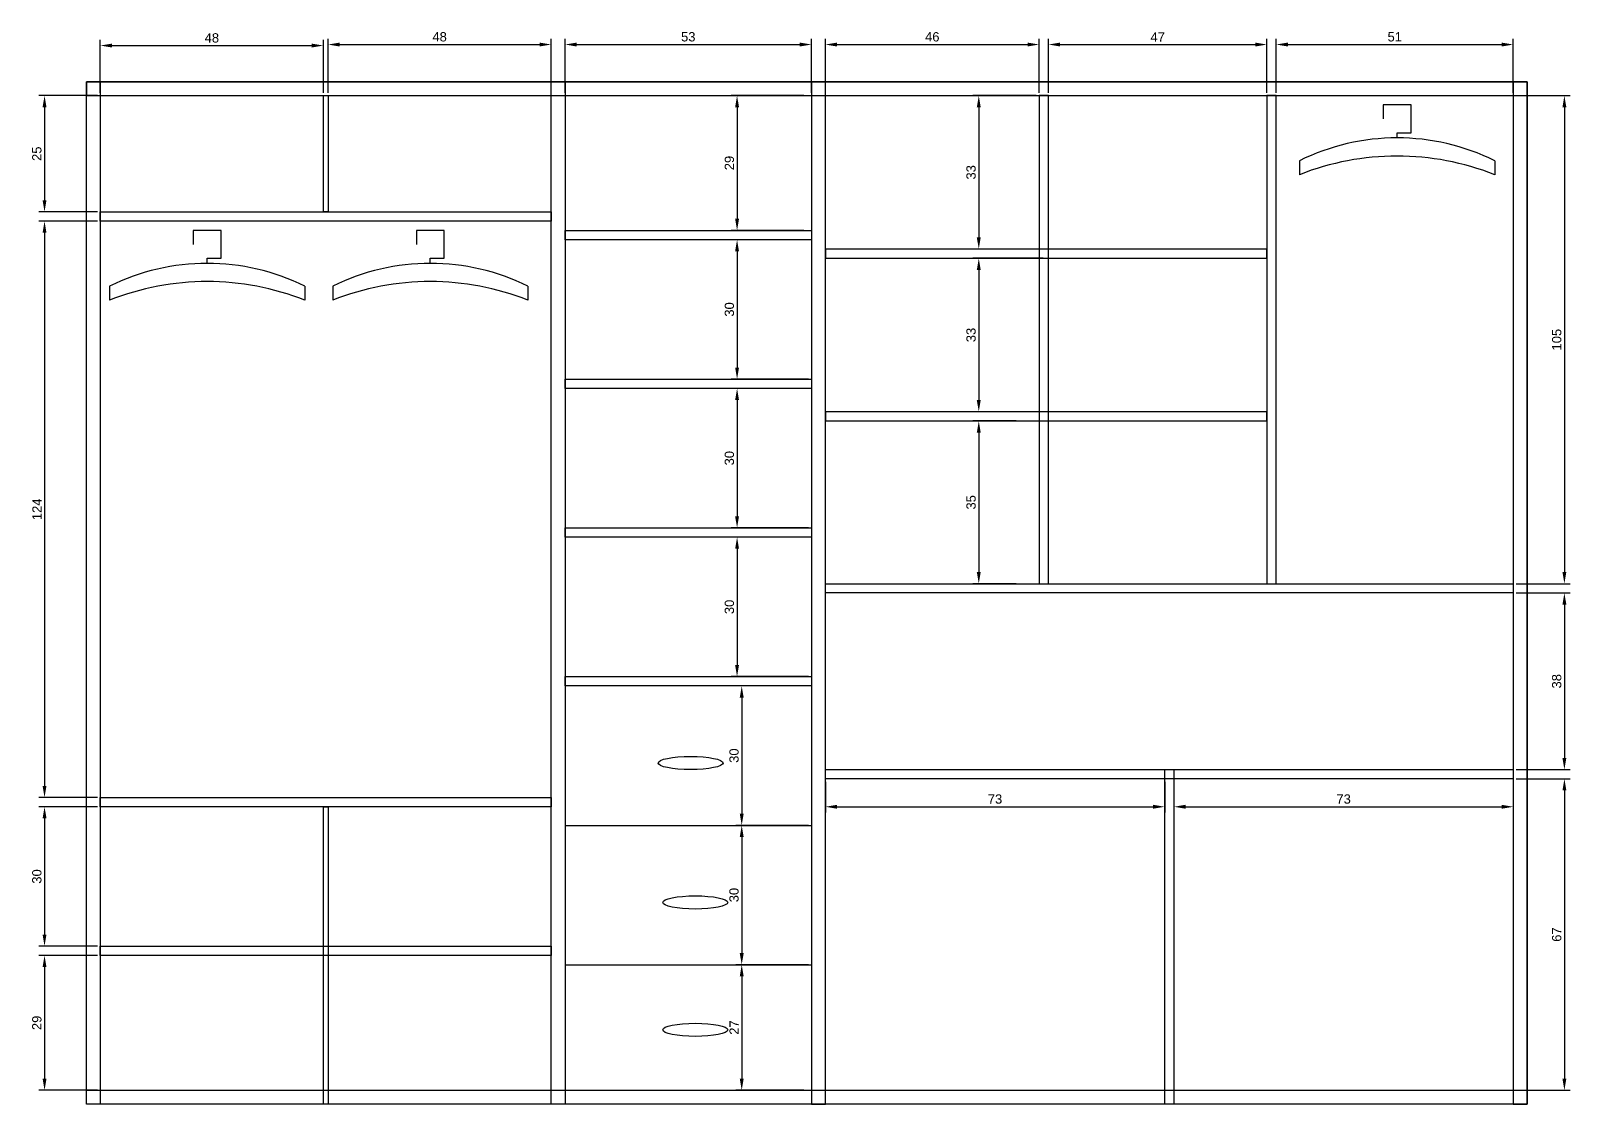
# Model space of a CAD drawing. Header units: millimetres. Extents: x -12 to 319, y 0 to 231.
import ezdxf

# ---------------------------------------------------------------- set-up
doc = ezdxf.new("R2010")
doc.units = ezdxf.units.MM
doc.styles.get("Standard").update_dxf_attribs({"font": 'arial.ttf', "height": 2})
doc.dimstyles.new('ISO-25', dxfattribs={"dimtxt": 2.5, "dimasz": 2.5, "dimexe": 1.25, "dimexo": 0.625, "dimtad": 1, "dimtxsty": 'Standard', "dimcen": 2.5, "dimadec": 0, "dimazin": 0, "dimtfac": 1, "dimtmove": 0, "dimatfit": 3, "dimfxl": 1, "dimarcsym": 0})

# ---------------------------------------------------------------- blocks, each defined once
blk = doc.blocks.new('*D1')
at = {"color": 0, "lineweight": -2}
for p, q in [((3, 217.62), (3, 229.03)), ((51, 217.62), (51, 229.03)), ((5.5, 227.78), (48.5, 227.78))]:
    blk.add_line(p, q, dxfattribs=at)
at = {"color": 0}
for points in [[(5.5, 228.19), (5.5, 227.36), (3, 227.78)], [(48.5, 227.36), (48.5, 228.19), (51, 227.78)]]:
    blk.add_solid(points, dxfattribs=at)
at = {"layer": 'Defpoints', "color": 0}
for p in [(51, 227.78), (3, 217), (51, 217)]:
    blk.add_point(p, dxfattribs=at)
at = {"color": 0, "insert": (27, 229.42), "char_height": 2, "attachment_point": 5}
blk.add_mtext('48', dxfattribs=at)
blk = doc.blocks.new('*D2')
at = {"color": 0, "lineweight": -2}
for p, q in [((52, 217.62), (52, 229.25)), ((100, 217.62), (100, 229.25)), ((54.5, 228), (97.5, 228))]:
    blk.add_line(p, q, dxfattribs=at)
at = {"color": 0}
for points in [[(54.5, 228.42), (54.5, 227.58), (52, 228)], [(97.5, 227.58), (97.5, 228.42), (100, 228)]]:
    blk.add_solid(points, dxfattribs=at)
at = {"layer": 'Defpoints', "color": 0}
for p in [(100, 228), (52, 217), (100, 217)]:
    blk.add_point(p, dxfattribs=at)
at = {"color": 0, "insert": (76, 229.65), "char_height": 2, "attachment_point": 5}
blk.add_mtext('48', dxfattribs=at)
blk = doc.blocks.new('*D3')
at = {"color": 0, "lineweight": -2}
for p, q in [((103, 217.62), (103, 229.25)), ((156, 217.62), (156, 229.25)), ((105.5, 228), (153.5, 228))]:
    blk.add_line(p, q, dxfattribs=at)
at = {"color": 0}
for points in [[(105.5, 228.42), (105.5, 227.58), (103, 228)], [(153.5, 227.58), (153.5, 228.42), (156, 228)]]:
    blk.add_solid(points, dxfattribs=at)
at = {"layer": 'Defpoints', "color": 0}
for p in [(156, 228), (103, 217), (156, 217)]:
    blk.add_point(p, dxfattribs=at)
at = {"color": 0, "insert": (129.5, 229.65), "char_height": 2, "attachment_point": 5}
blk.add_mtext('53', dxfattribs=at)
blk = doc.blocks.new('*D4')
at = {"color": 0, "lineweight": -2}
for p, q in [((159, 217.62), (159, 229.25)), ((205, 217.62), (205, 229.25)), ((161.5, 228), (202.5, 228))]:
    blk.add_line(p, q, dxfattribs=at)
at = {"color": 0}
for points in [[(161.5, 228.42), (161.5, 227.58), (159, 228)], [(202.5, 227.58), (202.5, 228.42), (205, 228)]]:
    blk.add_solid(points, dxfattribs=at)
at = {"layer": 'Defpoints', "color": 0}
for p in [(205, 228), (159, 217), (205, 217)]:
    blk.add_point(p, dxfattribs=at)
at = {"color": 0, "insert": (182, 229.65), "char_height": 2, "attachment_point": 5}
blk.add_mtext('46', dxfattribs=at)
blk = doc.blocks.new('*D5')
at = {"color": 0, "lineweight": -2}
for p, q in [((207, 217.62), (207, 229.25)), ((254, 217.62), (254, 229.25)), ((209.5, 228), (251.5, 228))]:
    blk.add_line(p, q, dxfattribs=at)
at = {"color": 0}
for points in [[(209.5, 228.42), (209.5, 227.58), (207, 228)], [(251.5, 227.58), (251.5, 228.42), (254, 228)]]:
    blk.add_solid(points, dxfattribs=at)
at = {"layer": 'Defpoints', "color": 0}
for p in [(254, 228), (207, 217), (254, 217)]:
    blk.add_point(p, dxfattribs=at)
at = {"color": 0, "insert": (230.5, 229.62), "char_height": 2, "attachment_point": 5}
blk.add_mtext('47', dxfattribs=at)
blk = doc.blocks.new('*D6')
at = {"color": 0, "lineweight": -2}
for p, q in [((256, 217.62), (256, 229.25)), ((307, 217.62), (307, 229.25)), ((258.5, 228), (304.5, 228))]:
    blk.add_line(p, q, dxfattribs=at)
at = {"color": 0}
for points in [[(258.5, 228.42), (258.5, 227.58), (256, 228)], [(304.5, 227.58), (304.5, 228.42), (307, 228)]]:
    blk.add_solid(points, dxfattribs=at)
at = {"layer": 'Defpoints', "color": 0}
for p in [(307, 228), (256, 217), (307, 217)]:
    blk.add_point(p, dxfattribs=at)
at = {"color": 0, "insert": (281.5, 229.65), "char_height": 2, "attachment_point": 5}
blk.add_mtext('51', dxfattribs=at)
blk = doc.blocks.new('*D7')
at = {"color": 0, "lineweight": -2}
for p, q in [((2.38, 217), (-10.25, 217)), ((-9, 214.5), (-9, 194.5)), ((2.38, 192), (-10.25, 192))]:
    blk.add_line(p, q, dxfattribs=at)
at = {"color": 0}
for points in [[(-8.58, 214.5), (-9.42, 214.5), (-9, 217)], [(-9.42, 194.5), (-8.58, 194.5), (-9, 192)]]:
    blk.add_solid(points, dxfattribs=at)
at = {"layer": 'Defpoints', "color": 0}
for p in [(3, 217), (-9, 192), (3, 192)]:
    blk.add_point(p, dxfattribs=at)
at = {"color": 0, "insert": (-10.65, 204.5), "char_height": 2, "attachment_point": 5, "rotation": 90}
blk.add_mtext('25', dxfattribs=at)
blk = doc.blocks.new('*D8')
at = {"color": 0, "lineweight": -2}
for p, q in [((2.38, 190), (-10.25, 190)), ((-9, 187.5), (-9, 68.5)), ((2.38, 66), (-10.25, 66))]:
    blk.add_line(p, q, dxfattribs=at)
at = {"color": 0}
for points in [[(-8.58, 187.5), (-9.42, 187.5), (-9, 190)], [(-9.42, 68.5), (-8.58, 68.5), (-9, 66)]]:
    blk.add_solid(points, dxfattribs=at)
at = {"layer": 'Defpoints', "color": 0}
for p in [(3, 190), (-9, 66), (3, 66)]:
    blk.add_point(p, dxfattribs=at)
at = {"color": 0, "insert": (-10.63, 128), "char_height": 2, "attachment_point": 5, "rotation": 90}
blk.add_mtext('124', dxfattribs=at)
blk = doc.blocks.new('*D9')
at = {"color": 0, "lineweight": -2}
for p, q in [((2.38, 64), (-10.25, 64)), ((-9, 61.5), (-9, 36.5)), ((2.38, 34), (-10.25, 34))]:
    blk.add_line(p, q, dxfattribs=at)
at = {"color": 0}
for points in [[(-8.58, 61.5), (-9.42, 61.5), (-9, 64)], [(-9.42, 36.5), (-8.58, 36.5), (-9, 34)]]:
    blk.add_solid(points, dxfattribs=at)
at = {"layer": 'Defpoints', "color": 0}
for p in [(3, 64), (-9, 34), (3, 34)]:
    blk.add_point(p, dxfattribs=at)
at = {"color": 0, "insert": (-10.65, 49), "char_height": 2, "attachment_point": 5, "rotation": 90}
blk.add_mtext('30', dxfattribs=at)
blk = doc.blocks.new('*D10')
at = {"color": 0, "lineweight": -2}
for p, q in [((2.38, 32), (-10.25, 32)), ((-9, 29.5), (-9, 5.5)), ((2.38, 3), (-10.25, 3))]:
    blk.add_line(p, q, dxfattribs=at)
at = {"color": 0}
for points in [[(-8.58, 29.5), (-9.42, 29.5), (-9, 32)], [(-9.42, 5.5), (-8.58, 5.5), (-9, 3)]]:
    blk.add_solid(points, dxfattribs=at)
at = {"layer": 'Defpoints', "color": 0}
for p in [(3, 32), (-9, 3), (3, 3)]:
    blk.add_point(p, dxfattribs=at)
at = {"color": 0, "insert": (-10.65, 17.5), "char_height": 2, "attachment_point": 5, "rotation": 90}
blk.add_mtext('29', dxfattribs=at)
blk = doc.blocks.new('*D11')
at = {"color": 0, "lineweight": -2}
for p, q in [((307.62, 217), (319.25, 217)), ((318, 214.5), (318, 114.5)), ((307.62, 112), (319.25, 112))]:
    blk.add_line(p, q, dxfattribs=at)
at = {"color": 0}
for points in [[(318.42, 214.5), (317.58, 214.5), (318, 217)], [(317.58, 114.5), (318.42, 114.5), (318, 112)]]:
    blk.add_solid(points, dxfattribs=at)
at = {"layer": 'Defpoints', "color": 0}
for p in [(307, 217), (307, 112), (318, 112)]:
    blk.add_point(p, dxfattribs=at)
at = {"color": 0, "insert": (316.35, 164.5), "char_height": 2, "attachment_point": 5, "rotation": 90}
blk.add_mtext('105', dxfattribs=at)
blk = doc.blocks.new('*D12')
at = {"color": 0, "lineweight": -2}
for p, q in [((307.62, 110), (319.25, 110)), ((318, 107.5), (318, 74.5)), ((307.62, 72), (319.25, 72))]:
    blk.add_line(p, q, dxfattribs=at)
at = {"color": 0}
for points in [[(318.42, 107.5), (317.58, 107.5), (318, 110)], [(317.58, 74.5), (318.42, 74.5), (318, 72)]]:
    blk.add_solid(points, dxfattribs=at)
at = {"layer": 'Defpoints', "color": 0}
for p in [(307, 110), (307, 72), (318, 72)]:
    blk.add_point(p, dxfattribs=at)
at = {"color": 0, "insert": (316.35, 91), "char_height": 2, "attachment_point": 5, "rotation": 90}
blk.add_mtext('38', dxfattribs=at)
blk = doc.blocks.new('*D13')
at = {"color": 0, "lineweight": -2}
for p, q in [((307.62, 70), (319.25, 70)), ((318, 67.5), (318, 5.5)), ((307.62, 3), (319.25, 3))]:
    blk.add_line(p, q, dxfattribs=at)
at = {"color": 0}
for points in [[(318.42, 67.5), (317.58, 67.5), (318, 70)], [(317.58, 5.5), (318.42, 5.5), (318, 3)]]:
    blk.add_solid(points, dxfattribs=at)
at = {"layer": 'Defpoints', "color": 0}
for p in [(307, 70), (307, 3), (318, 3)]:
    blk.add_point(p, dxfattribs=at)
at = {"color": 0, "insert": (316.35, 36.5), "char_height": 2, "attachment_point": 5, "rotation": 90}
blk.add_mtext('67', dxfattribs=at)
blk = doc.blocks.new('*D16')
at = {"color": 0, "lineweight": -2}
for p, q in [((200.02, 147), (190.75, 147)), ((192, 144.5), (192, 114.5)), ((200.02, 112), (190.75, 112))]:
    blk.add_line(p, q, dxfattribs=at)
at = {"color": 0}
for points in [[(192.42, 144.5), (191.58, 144.5), (192, 147)], [(191.58, 114.5), (192.42, 114.5), (192, 112)]]:
    blk.add_solid(points, dxfattribs=at)
at = {"layer": 'Defpoints', "color": 0}
for p in [(200.64, 147), (192, 112), (200.64, 112)]:
    blk.add_point(p, dxfattribs=at)
at = {"color": 0, "insert": (190.35, 129.5), "char_height": 2, "attachment_point": 5, "rotation": 90}
blk.add_mtext('35', dxfattribs=at)
blk = doc.blocks.new('*D17')
at = {"color": 0, "lineweight": -2}
for p, q in [((205.88, 182), (190.75, 182)), ((192, 179.5), (192, 151.5)), ((205.88, 149), (190.75, 149))]:
    blk.add_line(p, q, dxfattribs=at)
at = {"color": 0}
for points in [[(192.42, 179.5), (191.58, 179.5), (192, 182)], [(191.58, 151.5), (192.42, 151.5), (192, 149)]]:
    blk.add_solid(points, dxfattribs=at)
at = {"layer": 'Defpoints', "color": 0}
for p in [(206.5, 182), (192, 149), (206.5, 149)]:
    blk.add_point(p, dxfattribs=at)
at = {"color": 0, "insert": (190.35, 165.5), "char_height": 2, "attachment_point": 5, "rotation": 90}
blk.add_mtext('33', dxfattribs=at)
blk = doc.blocks.new('*D18')
at = {"color": 0, "lineweight": -2}
for p, q in [((204.38, 217), (190.75, 217)), ((192, 214.5), (192, 186.5)), ((204.38, 184), (190.75, 184))]:
    blk.add_line(p, q, dxfattribs=at)
at = {"color": 0}
for points in [[(192.42, 214.5), (191.58, 214.5), (192, 217)], [(191.58, 186.5), (192.42, 186.5), (192, 184)]]:
    blk.add_solid(points, dxfattribs=at)
at = {"layer": 'Defpoints', "color": 0}
for p in [(205, 217), (192, 184), (205, 184)]:
    blk.add_point(p, dxfattribs=at)
at = {"color": 0, "insert": (190.35, 200.5), "char_height": 2, "attachment_point": 5, "rotation": 90}
blk.add_mtext('33', dxfattribs=at)
blk = doc.blocks.new('*D19')
at = {"color": 0, "lineweight": -2}
for p, q in [((154.38, 217), (138.75, 217)), ((140, 214.5), (140, 190.5)), ((154.38, 188), (138.75, 188))]:
    blk.add_line(p, q, dxfattribs=at)
at = {"color": 0}
for points in [[(140.42, 214.5), (139.58, 214.5), (140, 217)], [(139.58, 190.5), (140.42, 190.5), (140, 188)]]:
    blk.add_solid(points, dxfattribs=at)
at = {"layer": 'Defpoints', "color": 0}
for p in [(155, 217), (140, 188), (155, 188)]:
    blk.add_point(p, dxfattribs=at)
at = {"color": 0, "insert": (138.35, 202.5), "char_height": 2, "attachment_point": 5, "rotation": 90}
blk.add_mtext('29', dxfattribs=at)
blk = doc.blocks.new('*D20')
at = {"color": 0, "lineweight": -2}
for p, q in [((155.38, 186), (138.75, 186)), ((140, 183.5), (140, 158.5)), ((155.38, 156), (138.75, 156))]:
    blk.add_line(p, q, dxfattribs=at)
at = {"color": 0}
for points in [[(140.42, 183.5), (139.58, 183.5), (140, 186)], [(139.58, 158.5), (140.42, 158.5), (140, 156)]]:
    blk.add_solid(points, dxfattribs=at)
at = {"layer": 'Defpoints', "color": 0}
for p in [(156, 186), (140, 156), (156, 156)]:
    blk.add_point(p, dxfattribs=at)
at = {"color": 0, "insert": (138.35, 171), "char_height": 2, "attachment_point": 5, "rotation": 90}
blk.add_mtext('30', dxfattribs=at)
blk = doc.blocks.new('*D21')
at = {"color": 0, "lineweight": -2}
for p, q in [((155.38, 154), (138.75, 154)), ((140, 151.5), (140, 126.5)), ((155.38, 124), (138.75, 124))]:
    blk.add_line(p, q, dxfattribs=at)
at = {"color": 0}
for points in [[(140.42, 151.5), (139.58, 151.5), (140, 154)], [(139.58, 126.5), (140.42, 126.5), (140, 124)]]:
    blk.add_solid(points, dxfattribs=at)
at = {"layer": 'Defpoints', "color": 0}
for p in [(156, 154), (140, 124), (156, 124)]:
    blk.add_point(p, dxfattribs=at)
at = {"color": 0, "insert": (138.35, 139), "char_height": 2, "attachment_point": 5, "rotation": 90}
blk.add_mtext('30', dxfattribs=at)
blk = doc.blocks.new('*D22')
at = {"color": 0, "lineweight": -2}
for p, q in [((155.38, 122), (138.75, 122)), ((140, 119.5), (140, 94.5)), ((155.38, 92), (138.75, 92))]:
    blk.add_line(p, q, dxfattribs=at)
at = {"color": 0}
for points in [[(140.42, 119.5), (139.58, 119.5), (140, 122)], [(139.58, 94.5), (140.42, 94.5), (140, 92)]]:
    blk.add_solid(points, dxfattribs=at)
at = {"layer": 'Defpoints', "color": 0}
for p in [(156, 122), (140, 92), (156, 92)]:
    blk.add_point(p, dxfattribs=at)
at = {"color": 0, "insert": (138.35, 107), "char_height": 2, "attachment_point": 5, "rotation": 90}
blk.add_mtext('30', dxfattribs=at)
blk = doc.blocks.new('*D23')
at = {"color": 0, "lineweight": -2}
for p, q in [((155.38, 90), (139.75, 90)), ((141, 87.5), (141, 62.5)), ((155.38, 60), (139.75, 60))]:
    blk.add_line(p, q, dxfattribs=at)
at = {"color": 0}
for points in [[(141.42, 87.5), (140.58, 87.5), (141, 90)], [(140.58, 62.5), (141.42, 62.5), (141, 60)]]:
    blk.add_solid(points, dxfattribs=at)
at = {"layer": 'Defpoints', "color": 0}
for p in [(156, 90), (141, 60), (156, 60)]:
    blk.add_point(p, dxfattribs=at)
at = {"color": 0, "insert": (139.35, 75), "char_height": 2, "attachment_point": 5, "rotation": 90}
blk.add_mtext('30', dxfattribs=at)
blk = doc.blocks.new('*D24')
at = {"color": 0, "lineweight": -2}
for p, q in [((154.75, 60), (139.75, 60)), ((141, 57.5), (141, 32.5)), ((155.38, 30), (139.75, 30))]:
    blk.add_line(p, q, dxfattribs=at)
at = {"color": 0}
for points in [[(141.42, 57.5), (140.58, 57.5), (141, 60)], [(140.58, 32.5), (141.42, 32.5), (141, 30)]]:
    blk.add_solid(points, dxfattribs=at)
at = {"layer": 'Defpoints', "color": 0}
for p in [(155.38, 60), (141, 30), (156, 30)]:
    blk.add_point(p, dxfattribs=at)
at = {"color": 0, "insert": (139.35, 45), "char_height": 2, "attachment_point": 5, "rotation": 90}
blk.add_mtext('30', dxfattribs=at)
blk = doc.blocks.new('*D25')
at = {"color": 0, "lineweight": -2}
for p, q in [((154.75, 30), (139.75, 30)), ((141, 27.5), (141, 5.5)), ((154.38, 3), (139.75, 3))]:
    blk.add_line(p, q, dxfattribs=at)
at = {"color": 0}
for points in [[(141.42, 27.5), (140.58, 27.5), (141, 30)], [(140.58, 5.5), (141.42, 5.5), (141, 3)]]:
    blk.add_solid(points, dxfattribs=at)
at = {"layer": 'Defpoints', "color": 0}
for p in [(155.38, 30), (141, 3), (155, 3)]:
    blk.add_point(p, dxfattribs=at)
at = {"color": 0, "insert": (139.37, 16.5), "char_height": 2, "attachment_point": 5, "rotation": 90}
blk.add_mtext('27', dxfattribs=at)
blk = doc.blocks.new('*D26')
at = {"color": 0, "lineweight": -2}
for p, q in [((159, 69.38), (159, 62.75)), ((232, 69.38), (232, 62.75)), ((161.5, 64), (229.5, 64))]:
    blk.add_line(p, q, dxfattribs=at)
at = {"color": 0}
for points in [[(161.5, 64.42), (161.5, 63.58), (159, 64)], [(229.5, 63.58), (229.5, 64.42), (232, 64)]]:
    blk.add_solid(points, dxfattribs=at)
at = {"layer": 'Defpoints', "color": 0}
for p in [(159, 70), (232, 70), (232, 64)]:
    blk.add_point(p, dxfattribs=at)
at = {"color": 0, "insert": (195.5, 65.65), "char_height": 2, "attachment_point": 5}
blk.add_mtext('73', dxfattribs=at)
blk = doc.blocks.new('*D27')
at = {"color": 0, "lineweight": -2}
for p, q in [((234, 69.38), (234, 62.75)), ((307, 69.38), (307, 62.75)), ((236.5, 64), (304.5, 64))]:
    blk.add_line(p, q, dxfattribs=at)
at = {"color": 0}
for points in [[(236.5, 64.42), (236.5, 63.58), (234, 64)], [(304.5, 63.58), (304.5, 64.42), (307, 64)]]:
    blk.add_solid(points, dxfattribs=at)
at = {"layer": 'Defpoints', "color": 0}
for p in [(234, 70), (307, 70), (307, 64)]:
    blk.add_point(p, dxfattribs=at)
at = {"color": 0, "insert": (270.5, 65.65), "char_height": 2, "attachment_point": 5}
blk.add_mtext('73', dxfattribs=at)

msp = doc.modelspace()

# ---------------------------------------------------------------- linework, layer by layer
for p, q in [((261, 203), (261, 200)), ((303, 203), (303, 200)), ((5, 176), (5, 173)), ((47, 176), (47, 173)), ((53, 176), (53, 173)), ((95, 176), (95, 173)), ((103, 60), (156, 60)), ((103, 30), (156, 30))]:
    msp.add_line(p, q)
for points in [[(0, 0), (0, 220), (310, 220), (310, 0)], [(0, 0), (0, 220), (3, 220), (3, 0)], [(0, 220), (0, 217), (310, 217), (310, 220)], [(100, 0), (100, 220), (103, 220), (103, 0)], [(159, 0), (159, 220), (156, 220), (156, 0)], [(310, 0), (310, 220), (307, 220), (307, 0)], [(51, 192), (51, 217), (52, 217), (52, 192)], [(207, 112), (207, 217), (205, 217), (205, 112)], [(256, 112), (256, 217), (254, 217), (254, 112)], [(3, 190), (3, 192), (100, 192), (100, 190)], [(103, 186), (103, 188), (156, 188), (156, 186)], [(159, 184), (159, 182), (254, 182), (254, 184)], [(103, 154), (103, 156), (156, 156), (156, 154)], [(159, 149), (159, 147), (254, 147), (254, 149)], [(103, 122), (103, 124), (156, 124), (156, 122)], [(159, 110), (159, 112), (307, 112), (307, 110)], [(103, 90), (103, 92), (156, 92), (156, 90)], [(159, 70), (159, 72), (307, 72), (307, 70)], [(232, 0), (232, 72), (234, 72), (234, 0)], [(3, 64), (3, 66), (100, 66), (100, 64)], [(51, 0), (51, 64), (52, 64), (52, 0)], [(3, 32), (3, 34), (100, 34), (100, 32)], [(0, 0), (0, 3), (310, 3), (310, 0)]]:
    msp.add_lwpolyline(points, close=True)
for points in [[(282, 208), (282, 209), (285, 209), (285, 215), (279, 215), (279, 212)], [(26, 181), (26, 182), (29, 182), (29, 188), (23, 188), (23, 185)], [(74, 181), (74, 182), (77, 182), (77, 188), (71, 188), (71, 185)]]:
    msp.add_lwpolyline(points)
for centre, radius, start, end in [((282, 160.595), 47.32, 63.6544, 116.3456), ((282, 146.875), 57.125, 68.4314, 111.5686), ((26, 133.595), 47.32, 63.6544, 116.3456), ((74, 133.595), 47.32, 63.6544, 116.3456), ((26, 119.875), 57.125, 68.4314, 111.5686), ((74, 119.875), 57.125, 68.4314, 111.5686)]:
    msp.add_arc(centre, radius, start, end)
for centre in [(130, 73.414), (131, 43.414), (131, 16)]:
    msp.add_ellipse(centre, major_axis=(7, 0), ratio=0.2020305)

# ---------------------------------------------------------------- dimensions: what is measured, and where the dimension line sits
dim = msp.add_linear_dim(base=(51, 227.777), p1=(3, 217), p2=(51, 217), dimstyle='ISO-25', override={"dimtxt": 100})
dim.commit()
dim.dimension.update_dxf_attribs({"geometry": '*D1', "text_midpoint": (27, 229.422)})
for base, p1, p2, picture, middle in [((100, 228), (52, 217), (100, 217), '*D2', (76, 229.645)), ((156, 228), (103, 217), (156, 217), '*D3', (129.5, 229.645)), ((205, 228), (159, 217), (205, 217), '*D4', (182, 229.645)), ((254, 228), (207, 217), (254, 217), '*D5', (230.5, 229.625)), ((232, 64), (159, 70), (232, 70), '*D26', (195.5, 65.645)), ((307, 64), (234, 70), (307, 70), '*D27', (270.5, 65.645))]:
    dim = msp.add_linear_dim(base=base, p1=p1, p2=p2, dimstyle='ISO-25')
    dim.commit()
    dim.dimension.update_dxf_attribs({"geometry": picture, "text_midpoint": middle})
dim = msp.add_linear_dim(base=(307, 228), p1=(256, 217), p2=(307, 217), dimstyle='ISO-25')
dim.commit()
dim.dimension.update_dxf_attribs({"geometry": '*D6', "text_midpoint": (281.5, 228), "dimtype": 160})
for base, p1, p2, picture, middle in [((-9, 192), (3, 217), (3, 192), '*D7', (-9, 204.5)), ((140, 188), (155, 217), (155, 188), '*D19', (140, 202.5))]:
    dim = msp.add_linear_dim(base=base, p1=p1, p2=p2, angle=90, dimstyle='ISO-25')
    dim.commit()
    dim.dimension.update_dxf_attribs({"geometry": picture, "text_midpoint": middle, "dimtype": 160})
for base, p1, p2, picture, middle in [((192, 184), (205, 217), (205, 184), '*D18', (190.355, 200.5)), ((318, 112), (307, 217), (307, 112), '*D11', (316.355, 164.5)), ((-9, 66), (3, 190), (3, 66), '*D8', (-10.629, 128)), ((140, 156), (156, 186), (156, 156), '*D20', (138.355, 171)), ((192, 149), (206.5, 182), (206.5, 149), '*D17', (190.355, 165.5)), ((140, 124), (156, 154), (156, 124), '*D21', (138.355, 139)), ((192, 112), (200.645, 147), (200.645, 112), '*D16', (190.355, 129.5)), ((140, 92), (156, 122), (156, 92), '*D22', (138.355, 107)), ((318, 72), (307, 110), (307, 72), '*D12', (316.355, 91)), ((141, 60), (156, 90), (156, 60), '*D23', (139.355, 75)), ((318, 3), (307, 70), (307, 3), '*D13', (316.355, 36.5)), ((-9, 34), (3, 64), (3, 34), '*D9', (-10.645, 49)), ((141, 30), (155.375, 60), (156, 30), '*D24', (139.355, 45)), ((-9, 3), (3, 32), (3, 3), '*D10', (-10.645, 17.5)), ((141, 3), (155.375, 30), (155, 3), '*D25', (139.371, 16.5))]:
    dim = msp.add_linear_dim(base=base, p1=p1, p2=p2, angle=90, dimstyle='ISO-25')
    dim.commit()
    dim.dimension.update_dxf_attribs({"geometry": picture, "text_midpoint": middle})

doc.saveas('drawing.dxf')
